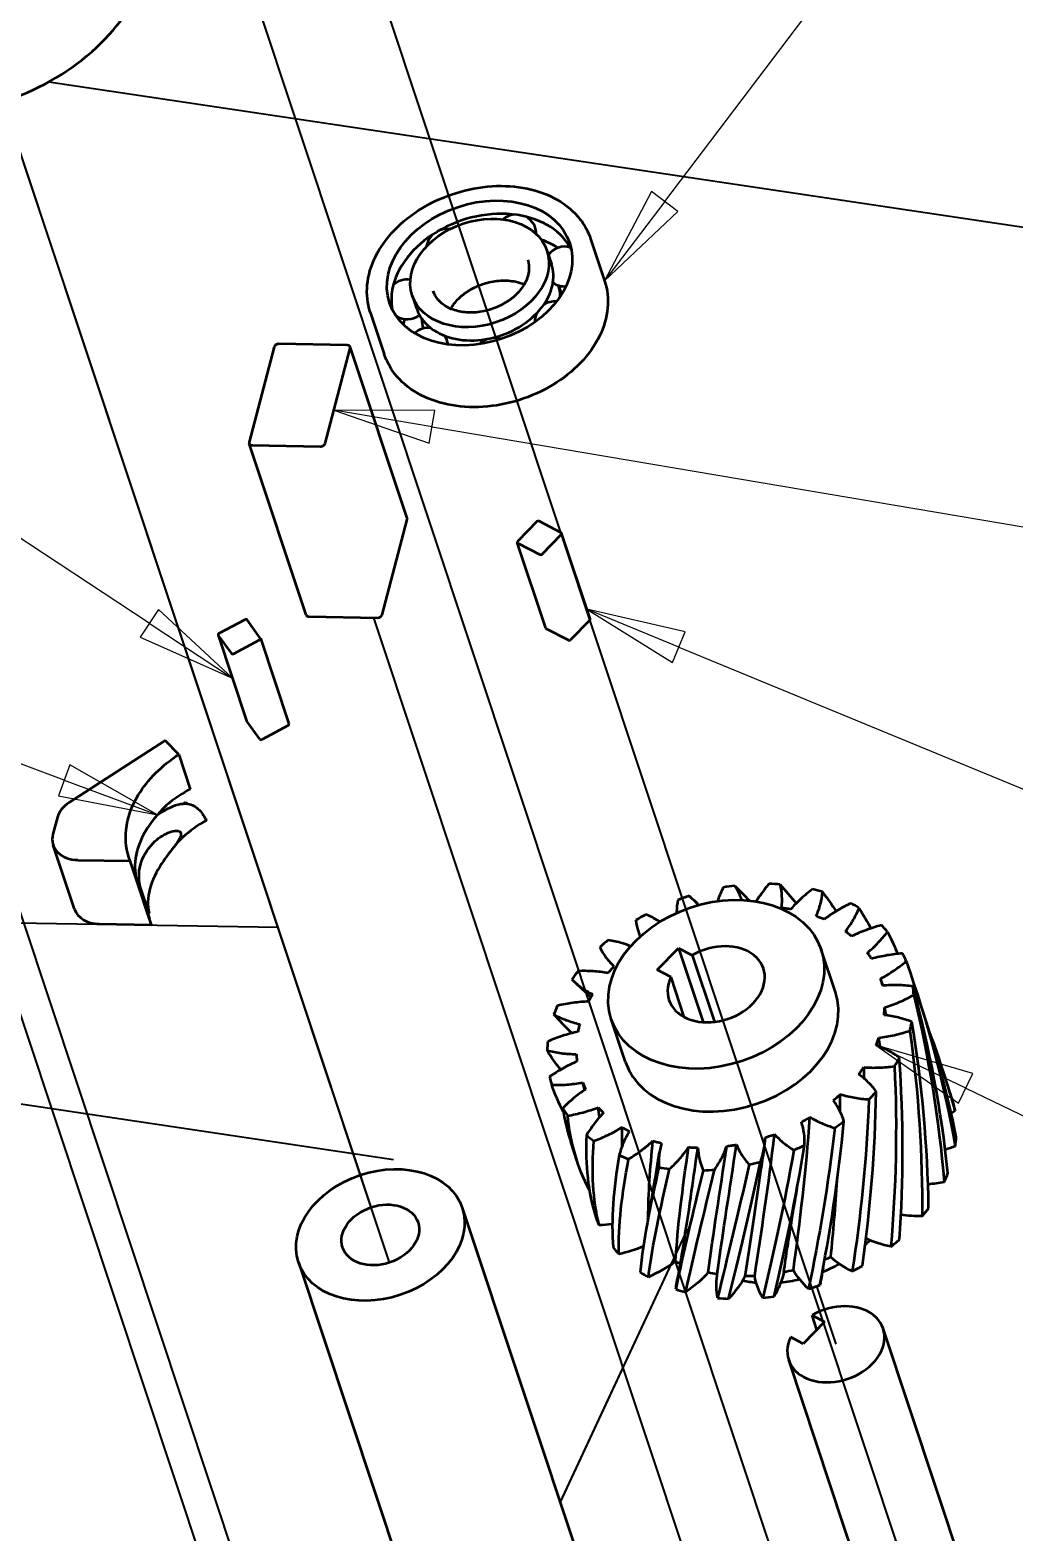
# Model space of a CAD drawing. Header units: millimetres. Extents: x 100 to 4572, y -190 to 4100.
# Drawn here: x 1586.4 to 1734.6, y 2766.5 to 2992.9 of the extents above; entities that cross this region are included whole.
import ezdxf

# ---------------------------------------------------------------- set-up
doc = ezdxf.new("R2010")
doc.units = ezdxf.units.MM
doc.header["$LTSCALE"] = 10
for name, color, linetype, lineweight in [('Symbol (ISO)', 7, 'Continuous', 18), ('Tweak Trail (ISO)', 7, 'Continuous', 25), ('Visible (ISO)', 7, 'Continuous', 35)]:
    doc.layers.add(name, color=color, linetype=linetype, lineweight=lineweight)
doc.styles.add('Note Text (ISO)', font='tahoma.ttf')

# ---------------------------------------------------------------- blocks, each defined once
blk = doc.blocks.new('Balloon21')
at = {"layer": 'Symbol (ISO)'}
for p, q in [((172.735, 283.339), (171.382, 283.988)), ((172.843, 283.564), (171.382, 283.988)), ((171.382, 283.988), (172.627, 283.114)), ((172.627, 283.114), (172.843, 283.564)), ((172.735, 283.339), (186.683, 276.65))]:
    blk.add_line(p, q, dxfattribs=at)
at = {"layer": 'Symbol (ISO)', "flags": 128}
blk.add_lwpolyline([(172.843, 283.564), (171.382, 283.988), (172.627, 283.114), (172.843, 283.564)], dxfattribs=at)
at = {"layer": 'Symbol (ISO)'}
blk.add_circle((189.378, 275.357), 3, dxfattribs=at)
blk.add_solid([(172.843, 283.564), (171.382, 283.988), (172.627, 283.114), (172.843, 283.564)], dxfattribs=at)
at = {"layer": 'Symbol (ISO)', "insert": (189.378, 275.378), "char_height": 2, "attachment_point": 5, "style": 'Note Text (ISO)'}
blk.add_mtext('5', dxfattribs=at)
blk = doc.blocks.new('Balloon24')
at = {"layer": 'Symbol (ISO)'}
for p, q in [((168.412, 289.99), (167.026, 290.562)), ((168.508, 290.221), (167.026, 290.562)), ((167.026, 290.562), (168.317, 289.759)), ((168.317, 289.759), (168.508, 290.221)), ((168.412, 289.99), (181.424, 284.624))]:
    blk.add_line(p, q, dxfattribs=at)
at = {"layer": 'Symbol (ISO)', "flags": 128}
blk.add_lwpolyline([(168.508, 290.221), (167.026, 290.562), (168.317, 289.759), (168.508, 290.221)], dxfattribs=at)
at = {"layer": 'Symbol (ISO)'}
blk.add_circle((184.19, 283.483), 3, dxfattribs=at)
blk.add_solid([(168.508, 290.221), (167.026, 290.562), (168.317, 289.759), (168.508, 290.221)], dxfattribs=at)
at = {"layer": 'Symbol (ISO)', "insert": (184.19, 283.504), "char_height": 2, "attachment_point": 5, "style": 'Note Text (ISO)'}
blk.add_mtext('6', dxfattribs=at)
blk = doc.blocks.new('Balloon25')
at = {"layer": 'Symbol (ISO)'}
for p, q in [((164.693, 293.308), (163.214, 293.558)), ((164.735, 293.554), (163.214, 293.558)), ((163.214, 293.558), (164.651, 293.061)), ((164.651, 293.061), (164.735, 293.554)), ((164.693, 293.308), (174.087, 291.718))]:
    blk.add_line(p, q, dxfattribs=at)
at = {"layer": 'Symbol (ISO)', "flags": 128}
blk.add_lwpolyline([(164.735, 293.554), (163.214, 293.558), (164.651, 293.061), (164.735, 293.554)], dxfattribs=at)
at = {"layer": 'Symbol (ISO)'}
blk.add_circle((177.043, 291.217), 3, dxfattribs=at)
blk.add_solid([(164.735, 293.554), (163.214, 293.558), (164.651, 293.061), (164.735, 293.554)], dxfattribs=at)
at = {"layer": 'Symbol (ISO)', "insert": (177.043, 291.217), "char_height": 2, "attachment_point": 5, "style": 'Note Text (ISO)'}
blk.add_mtext('4', dxfattribs=at)
blk = doc.blocks.new('Balloon26')
at = {"layer": 'Symbol (ISO)'}
for p, q in [((168.2, 296.704), (177.023, 308.348)), ((168.001, 296.855), (167.294, 295.509)), ((168.399, 296.553), (168.001, 296.855)), ((168.2, 296.704), (167.294, 295.509)), ((167.294, 295.509), (168.399, 296.553))]:
    blk.add_line(p, q, dxfattribs=at)
at = {"layer": 'Symbol (ISO)', "flags": 128}
blk.add_lwpolyline([(168.001, 296.855), (167.294, 295.509), (168.399, 296.553), (168.001, 296.855)], dxfattribs=at)
at = {"layer": 'Symbol (ISO)'}
blk.add_circle((178.829, 310.732), 3, dxfattribs=at)
blk.add_solid([(168.001, 296.855), (167.294, 295.509), (168.399, 296.553), (168.001, 296.855)], dxfattribs=at)
at = {"layer": 'Symbol (ISO)', "insert": (178.829, 310.752), "char_height": 2, "attachment_point": 5, "style": 'Note Text (ISO)'}
blk.add_mtext('19', dxfattribs=at)
blk = doc.blocks.new('Balloon40')
at = {"layer": 'Symbol (ISO)'}
for p, q in [((159.149, 287.983), (135.999, 296.61)), ((159.236, 288.217), (159.062, 287.748)), ((160.554, 287.459), (159.236, 288.217)), ((159.149, 287.983), (160.554, 287.459)), ((159.062, 287.748), (160.554, 287.459))]:
    blk.add_line(p, q, dxfattribs=at)
at = {"layer": 'Symbol (ISO)', "flags": 128}
blk.add_lwpolyline([(159.062, 287.748), (160.554, 287.459), (159.236, 288.217), (159.062, 287.748)], dxfattribs=at)
at = {"layer": 'Symbol (ISO)'}
blk.add_solid([(159.062, 287.748), (160.554, 287.459), (159.236, 288.217), (159.062, 287.748)], dxfattribs=at)
blk = doc.blocks.new('Balloon41')
at = {"layer": 'Symbol (ISO)'}
for p, q in [((160.431, 290.348), (137.209, 305.641)), ((160.569, 290.557), (160.294, 290.139)), ((161.684, 289.523), (160.569, 290.557)), ((160.431, 290.348), (161.684, 289.523)), ((160.294, 290.139), (161.684, 289.523))]:
    blk.add_line(p, q, dxfattribs=at)
at = {"layer": 'Symbol (ISO)', "flags": 128}
blk.add_lwpolyline([(160.294, 290.139), (161.684, 289.523), (160.569, 290.557), (160.294, 290.139)], dxfattribs=at)
at = {"layer": 'Symbol (ISO)'}
blk.add_solid([(160.294, 290.139), (161.684, 289.523), (160.569, 290.557), (160.294, 290.139)], dxfattribs=at)

msp = doc.modelspace()

# ---------------------------------------------------------------- linework, layer by layer
at = {"layer": 'Tweak Trail (ISO)'}
for p, q in [((1752.52, 2657.95), (1455.8, 3550.35)), ((1661.68, 2613.65), (1364.96, 3506.05)), ((1712.05, 2721.83), (1590.32, 3087.93)), ((1626.73, 2733.95), (1540.83, 2992.3)), ((1589.18, 2985.09), (1959.39, 2929.86)), ((1631.74, 2833.53), (1582.34, 2982.09)), ((1636.28, 2819.88), (1582.34, 2982.09)), ((1603.64, 2918.06), (1582.34, 2982.09)), ((1640.52, 2807.12), (1582.34, 2982.09)), ((1640.52, 2807.12), (1582.34, 2982.09)), ((1640.52, 2807.12), (1582.34, 2982.09)), ((1717.18, 2666.6), (1638.14, 2904.32)), ((1623.73, 2857.63), (1431.64, 2860.83)), ((1640.52, 2807.12), (1623.73, 2857.63)), ((1640.52, 2807.12), (1626.66, 2848.8)), ((1641.13, 2822.6), (1571.46, 2832.99)), ((1666.25, 2770.95), (1685.46, 2812.22)), ((1666.25, 2770.93), (1685.46, 2812.19)), ((1704.88, 2803.56), (1707.79, 2794.81))]:
    msp.add_line(p, q, dxfattribs=at)
at = {"layer": 'Visible (ISO)'}
for p, q in [((1670.83, 2961.41), (1672.94, 2955.09)), ((1664.25, 2959.66), (1664.92, 2957.65)), ((1666, 2954.4), (1666.45, 2953.06)), ((1643.95, 2952.9), (1644.61, 2950.9)), ((1637.62, 2950.37), (1639.73, 2944.04)), ((1623.15, 2945.13), (1619.36, 2930.78)), ((1634.16, 2945.41), (1623.84, 2945.58)), ((1643.2, 2919.31), (1634.61, 2945.14)), ((1630.82, 2930.59), (1634.61, 2944.94)), ((1627.95, 2904.75), (1619.36, 2930.58)), ((1619.81, 2930.32), (1630.13, 2930.14)), ((1639.41, 2904.76), (1643.2, 2919.11)), ((1662.72, 2918.8), (1659.84, 2915.84)), ((1666.38, 2917.13), (1663.07, 2918.87)), ((1664.08, 2902.74), (1659.78, 2915.66)), ((1663.52, 2913.91), (1666.4, 2916.87)), ((1670.75, 2904.13), (1666.46, 2917.05)), ((1659.86, 2915.58), (1663.17, 2913.84)), ((1628.4, 2904.48), (1638.72, 2904.31)), ((1618.74, 2904.02), (1614.82, 2901.92)), ((1621.05, 2901.26), (1619.07, 2903.98)), ((1667.47, 2900.92), (1664.15, 2902.66)), ((1670.7, 2903.95), (1667.81, 2900.99)), ((1614.69, 2901.69), (1618.99, 2888.77)), ((1614.71, 2901.65), (1616.7, 2898.93)), ((1617.02, 2898.89), (1620.95, 2900.99)), ((1621.07, 2901.22), (1625.37, 2888.3)), ((1620.99, 2886.01), (1619.01, 2888.74)), ((1625.24, 2888.07), (1621.32, 2885.98)), ((1606.71, 2885.82), (1592.24, 2876.47)), ((1608.76, 2883.69), (1606.71, 2885.82)), ((1608.76, 2883.69), (1610.5, 2878.48)), ((1609.81, 2876.5), (1610.02, 2876.28)), ((1590.48, 2874.24), (1589.81, 2871.7)), ((1593.04, 2860.4), (1589.84, 2870.04)), ((1593.58, 2867.8), (1601.43, 2867.67)), ((1602.73, 2863.76), (1601.43, 2867.67)), ((1604.09, 2859.66), (1602.73, 2863.76)), ((1604.32, 2859.74), (1602.96, 2863.83)), ((1604.64, 2858.03), (1604.09, 2859.66)), ((1596.78, 2858.16), (1604.64, 2858.03)), ((1680.86, 2851.24), (1684.06, 2854.53)), ((1684.06, 2854.53), (1686.15, 2853.44)), ((1684.06, 2854.53), (1687.78, 2843.36)), ((1686.15, 2853.44), (1689.48, 2843.41)), ((1707.7, 2847.86), (1705.56, 2854.32)), ((1682.94, 2850.15), (1680.86, 2851.24)), ((1684.94, 2844.12), (1682.94, 2850.15)), ((1720.54, 2846.14), (1719.55, 2849.11)), ((1676.09, 2837.35), (1673.94, 2843.81)), ((1724.48, 2834.28), (1723.5, 2837.24)), ((1668.81, 2822.36), (1667.83, 2825.32)), ((1651.47, 2815.39), (1670, 2759.68)), ((1626.8, 2807.19), (1645.32, 2751.47)), ((1706.08, 2798.2), (1702.87, 2794.9)), ((1704.91, 2797), (1704.19, 2799.19)), ((1704.19, 2799.19), (1706.08, 2798.2)), ((1702.87, 2794.9), (1700.98, 2795.89)), ((1732.51, 2744.22), (1714.9, 2797.18)), ((1718.28, 2739.49), (1700.67, 2792.45))]:
    msp.add_line(p, q, dxfattribs=at)
for centre, start, end in [((1659.65, 2962.12), 97.8967, 132.0443), ((1659.65, 2962.12), 0.3298, 62.0995), ((1649.09, 2959.91), 133.8594, 172.5137), ((1649.09, 2959.91), 80.327, 108.6839), ((1666.92, 2957.25), 74.1617, 144.5745), ((1643.19, 2952.3), 80.9068, 134.8765), ((1666.92, 2957.25), 233.6911, 273.544), ((1665.42, 2948.98), 85.02, 124.2351), ((1643.19, 2952.3), 235.5764, 307.9123), ((1665.42, 2948.98), 156.4991, 181.9891), ((1646.4, 2945.01), 83.8597, 133.2955), ((1646.4, 2945.01), 9.5214, 37.4369), ((1656.29, 2943.53), 111.6211, 137.6941), ((1656.29, 2943.53), 68.8363, 92.3646)]:
    msp.add_arc(centre, 3, start, end, dxfattribs=at)
for centre, major_axis, start_param, end_param in [((1575.41, 3002.95), (-28.47, -9.47), 0, 3.141593), ((1654.77, 2954.28), (13.57, 4.51), 0.966896, 1.861903), ((1654.77, 2954.28), (13.57, 4.51), 0.100872, 0.964305), ((1654.77, 2954.28), (-13.57, -4.51), 5.006087, 5.901094), ((1655.8, 2951.18), (13.57, 4.51), 0.52536, 0.755129), ((1656.46, 2949.18), (-13.57, -4.51), 3.855698, 3.866966), ((1654.77, 2954.28), (10.15, 3.38), 5.455088, 6.283185), ((1655.8, 2951.18), (10.15, 3.38), 6.05106, 6.26227), ((1654.77, 2954.28), (-13.57, -4.51), 5.903685, 6.182313), ((1655.8, 2951.18), (-13.57, -4.51), 6.000502, 6.023657), ((1654.77, 2954.28), (-10.15, -3.38), 0, 0.515304), ((1654.77, 2954.28), (-10.15, -3.38), 1.415897, 2.3105), ((1656.46, 2949.18), (-13.57, -4.51), 5.843404, 5.917782), ((1655.8, 2951.18), (-10.15, -3.38), 6.073263, 6.26992), ((1654.77, 2954.28), (-10.15, -3.38), 0.5183, 1.412902), ((1623.72, 2945.12), (0.569, 0.189), 1.123896, 2.694693), ((1634.04, 2944.95), (0.569, 0.189), 5.836285, 7.407082), ((1619.93, 2930.77), (-0.569, -0.189), 5.836285, 7.407082), ((1630.25, 2930.6), (-0.569, -0.189), 1.123896, 2.694693), ((1642.63, 2919.12), (0.569, 0.189), 5.836285, 6.283185), ((1662.91, 2918.7), (0.237, 0.079), 0.614839, 2.185635), ((1660.02, 2915.74), (-0.237, -0.079), 5.327228, 6.898024), ((1666.22, 2916.97), (0.237, 0.079), 5.327228, 6.898024), ((1663.33, 2914), (-0.237, -0.079), 0.614839, 2.185635), ((1628.52, 2904.94), (-0.569, -0.189), 0, 1.123896), ((1638.84, 2904.77), (0.569, 0.189), 4.265489, 5.836285), ((1618.85, 2903.86), (0.237, 0.079), 0.229675, 1.800472), ((1664.31, 2902.82), (-0.237, -0.079), 0, 0.614839), ((1670.52, 2904.05), (0.237, 0.079), 5.327228, 6.283185), ((1614.93, 2901.77), (-0.237, -0.079), 4.942064, 6.512861), ((1620.84, 2901.14), (0.237, 0.079), 4.942064, 6.512861), ((1667.63, 2901.09), (0.237, 0.079), 3.756432, 5.327228), ((1616.91, 2899.05), (-0.237, -0.079), 0.229675, 1.800472), ((1619.22, 2888.85), (-0.237, -0.079), 0, 0.229675), ((1625.13, 2888.22), (0.237, 0.079), 4.942064, 6.283185), ((1621.21, 2886.13), (-0.237, -0.079), 0.229675, 1.800472), ((1594.47, 2874.17), (-3.96, -1.32), 5.050887, 5.836285), ((1594.58, 2871.62), (-4.74, -1.58), 5.836285, 7.407082), ((1691.9, 2842.61), (26.85, 8.93), 1.308007, 1.370838), ((1691.9, 2842.61), (26.85, 8.93), 1.056679, 1.119511), ((1691.9, 2842.61), (26.85, 8.93), 1.559334, 1.622166), ((1691.9, 2842.61), (26.85, 8.93), 0.805352, 0.868184), ((1597.79, 2861.98), (-4.74, -1.58), 0, 1.123896), ((1691.9, 2842.61), (26.85, 8.93), 1.810661, 1.873493), ((1691.9, 2842.61), (26.85, 8.93), 0.554024, 0.616856), ((1691.9, 2842.61), (26.85, 8.93), 0.302697, 0.365529), ((1691.9, 2842.61), (26.85, 8.93), 2.061989, 2.124821), ((1689.75, 2849.07), (7.12, 2.37), 2.525472, 8.128984), ((1691.9, 2842.61), (26.85, 8.93), 0.051369, 0.114201), ((1691.9, 2842.61), (26.85, 8.93), 2.313316, 2.376148), ((1691.9, 2842.61), (15.81, 5.26), 3.141593, 6.283185), ((1691.9, 2842.61), (26.85, 8.93), 6.083227, 6.146059), ((1691.9, 2842.61), (26.85, 8.93), 2.564644, 2.627475), ((1691.9, 2842.61), (26.85, 8.93), 5.8319, 5.894732), ((1691.9, 2842.61), (-26.85, -8.93), 5.957564, 6.020396), ((1691.9, 2842.61), (-26.85, -8.93), 2.43898, 2.501812), ((1691.9, 2842.61), (-26.85, -8.93), 6.208891, 6.271723), ((1691.9, 2842.61), (-26.85, -8.93), 2.187652, 2.250484), ((1691.9, 2842.61), (-26.85, -8.93), 0.177033, 0.239865), ((1698.34, 2823.23), (26.85, 8.93), 6.175458, 6.23829), ((1691.9, 2842.61), (-26.85, -8.93), 1.936325, 1.999157), ((1691.9, 2842.61), (-26.85, -8.93), 0.428361, 0.491192), ((1698.34, 2823.23), (26.85, 8.93), 5.924131, 5.986962), ((1691.9, 2842.61), (-26.85, -8.93), 0.679688, 0.74252), ((1691.9, 2842.61), (-26.85, -8.93), 1.684998, 1.747829), ((1691.9, 2842.61), (-26.85, -8.93), 0.931015, 0.993847), ((1691.9, 2842.61), (-26.85, -8.93), 1.182343, 1.245175), ((1691.9, 2842.61), (-26.85, -8.93), 1.43367, 1.496502), ((1698.34, 2823.23), (-26.85, -8.93), 2.53121, 2.594042), ((1698.34, 2823.23), (-26.85, -8.93), 0.017936, 0.080768), ((1698.34, 2823.23), (-26.85, -8.93), 2.279883, 2.342715), ((1698.34, 2823.23), (-26.85, -8.93), 0.269264, 0.332096), ((1700.49, 2816.77), (15.81, 5.26), 5.277299, 5.340805), ((1698.34, 2823.23), (-26.85, -8.93), 2.028556, 2.091387), ((1698.34, 2823.23), (-26.85, -8.93), 0.520591, 0.583423), ((1700.49, 2816.77), (15.81, 5.26), 4.802371, 4.972759), ((1698.34, 2823.23), (-26.85, -8.93), 1.777228, 1.84006), ((1698.34, 2823.23), (-26.85, -8.93), 0.771919, 0.83475), ((1700.49, 2816.77), (15.81, 5.26), 4.045585, 4.179618), ((1700.49, 2816.77), (15.81, 5.26), 4.411611, 4.584879), ((1698.34, 2823.23), (-26.85, -8.93), 1.525901, 1.588733), ((1698.34, 2823.23), (-26.85, -8.93), 1.023246, 1.086078), ((1698.34, 2823.23), (-26.85, -8.93), 1.274573, 1.337405), ((1707.79, 2794.81), (-7.12, -2.37), 5.667065, 11.270576)]:
    msp.add_ellipse(centre, major_axis=major_axis, ratio=0.73262, start_param=start_param, end_param=end_param, dxfattribs=at)
for centre, major_axis in [((1654.1, 2956.28), (13.57, 4.51)), ((1654.1, 2956.28), (-10.15, -3.38)), ((1689.75, 2849.07), (-15.81, -5.26)), ((1639.14, 2811.29), (12.34, 4.1)), ((1639.14, 2811.29), (-5.69, -1.89))]:
    msp.add_ellipse(centre, major_axis=major_axis, ratio=0.73262, dxfattribs=at)
for points, knots in [([(1637.62, 2950.37), (1637.19, 2951.67), (1637.04, 2953.06), (1637.3, 2955.89), (1637.72, 2957.33), (1639.1, 2960.13), (1640.07, 2961.49), (1642.45, 2963.97), (1643.87, 2965.1), (1647, 2967), (1648.73, 2967.77), (1652.3, 2968.89), (1654.15, 2969.24), (1657.79, 2969.47), (1659.58, 2969.35), (1662.93, 2968.65), (1664.48, 2968.07), (1667.18, 2966.52), (1668.33, 2965.54), (1669.93, 2963.5), (1670.48, 2962.49), (1670.83, 2961.41)], [5.67799, 5.67799, 5.67799, 5.67799, 5.98895, 5.98895, 6.303871, 6.303871, 6.624637, 6.624637, 6.947941, 6.947941, 7.271708, 7.271708, 7.595485, 7.595485, 7.919238, 7.919238, 8.242358, 8.242358, 8.562419, 8.562419, 8.819582, 8.819582, 8.819582, 8.819582]), ([(1659.75, 2965.02), (1659.76, 2965.02), (1659.76, 2965.02), (1659.77, 2965.02), (1659.78, 2965.02), (1659.78, 2965.02)], [0.36908198, 0.36908198, 0.36908198, 0.36908198, 0.37093001, 0.37093001, 0.37277804, 0.37277804, 0.37277804, 0.37277804]), ([(1647.67, 2962.49), (1647.68, 2962.49), (1647.68, 2962.49), (1647.69, 2962.5), (1647.7, 2962.5), (1647.7, 2962.51)], [0.36908198, 0.36908198, 0.36908198, 0.36908198, 0.37093001, 0.37093001, 0.37277804, 0.37277804, 0.37277804, 0.37277804]), ([(1661.35, 2958.26), (1661.53, 2957.7), (1661.58, 2957.1), (1661.42, 2955.88), (1661.21, 2955.26), (1660.55, 2954.09), (1660.12, 2953.53), (1659.07, 2952.51), (1658.45, 2952.05), (1657.09, 2951.27), (1656.35, 2950.96), (1654.83, 2950.5), (1654.05, 2950.37), (1652.51, 2950.28), (1651.76, 2950.33), (1650.37, 2950.62), (1649.73, 2950.85), (1648.62, 2951.47), (1648.16, 2951.85), (1647.49, 2952.67), (1647.26, 2953.09), (1647.11, 2953.53)], [2.536397, 2.536397, 2.536397, 2.536397, 2.88108, 2.88108, 3.211273, 3.211273, 3.527302, 3.527302, 3.839282, 3.839282, 4.150816, 4.150816, 4.462406, 4.462406, 4.773943, 4.773943, 5.086457, 5.086457, 5.404911, 5.404911, 5.67799, 5.67799, 5.67799, 5.67799]), ([(1672.94, 2955.09), (1673.37, 2953.79), (1673.52, 2952.4), (1673.26, 2949.57), (1672.84, 2948.12), (1671.46, 2945.32), (1670.49, 2943.97), (1668.11, 2941.48), (1666.69, 2940.36), (1663.56, 2938.46), (1661.84, 2937.68), (1658.27, 2936.56), (1656.42, 2936.22), (1652.77, 2935.99), (1650.98, 2936.11), (1647.64, 2936.81), (1646.08, 2937.38), (1643.38, 2938.94), (1642.23, 2939.92), (1640.63, 2941.96), (1640.08, 2942.97), (1639.73, 2944.04)], [2.536397, 2.536397, 2.536397, 2.536397, 2.847357, 2.847357, 3.162278, 3.162278, 3.483044, 3.483044, 3.806348, 3.806348, 4.130116, 4.130116, 4.453892, 4.453892, 4.777645, 4.777645, 5.100765, 5.100765, 5.420826, 5.420826, 5.67799, 5.67799, 5.67799, 5.67799]), ([(1649.74, 2950.89), (1650.05, 2951.43), (1650.47, 2951.96), (1651.5, 2952.95), (1652.11, 2953.41), (1653.47, 2954.18), (1654.21, 2954.5), (1655.73, 2954.95), (1656.52, 2955.09), (1658.05, 2955.18), (1658.8, 2955.12), (1659.97, 2954.88), (1660.41, 2954.75), (1660.82, 2954.57)], [6.369546, 6.369546, 6.369546, 6.369546, 6.668895, 6.668895, 6.980874, 6.980874, 7.292409, 7.292409, 7.603999, 7.603999, 7.915536, 7.915536, 8.128026, 8.128026, 8.128026, 8.128026]), ([(1640.94, 2953.77), (1640.94, 2953.78), (1640.94, 2953.78), (1640.94, 2953.79), (1640.94, 2953.79), (1640.94, 2953.8)], [0.36908198, 0.36908198, 0.36908198, 0.36908198, 0.37093001, 0.37093001, 0.37277804, 0.37277804, 0.37277804, 0.37277804]), ([(1663.44, 2951.06), (1663.44, 2951.06), (1663.44, 2951.07), (1663.45, 2951.07), (1663.45, 2951.08), (1663.45, 2951.08)], [0.349820002, 0.349820002, 0.349820002, 0.349820002, 0.351418658, 0.351418658, 0.353017313, 0.353017313, 0.353017313, 0.353017313]), ([(1647.15, 2947.68), (1647.15, 2947.67), (1647.16, 2947.67), (1647.16, 2947.67), (1647.17, 2947.66), (1647.17, 2947.66)], [0.349820002, 0.349820002, 0.349820002, 0.349820002, 0.351418658, 0.351418658, 0.353017313, 0.353017313, 0.353017313, 0.353017313]), ([(1655.61, 2946.4), (1655.62, 2946.4), (1655.62, 2946.4), (1655.63, 2946.41), (1655.64, 2946.41), (1655.64, 2946.41)], [0.349820002, 0.349820002, 0.349820002, 0.349820002, 0.351418658, 0.351418658, 0.353017313, 0.353017313, 0.353017313, 0.353017313]), ([(1601.43, 2867.67), (1600.86, 2869.14), (1600.66, 2870.73), (1601.03, 2874.15), (1601.67, 2875.95), (1603.41, 2878.81), (1604.28, 2879.9), (1606.32, 2881.94), (1607.48, 2882.87), (1608.76, 2883.69)], [0.056924, 0.056924, 0.056924, 0.056924, 0.70316, 0.70316, 1.40632, 1.40632, 1.874348, 1.874348, 2.342377, 2.342377, 2.342377, 2.342377]), ([(1609.95, 2878.18), (1609.06, 2877.68), (1608.23, 2877.13), (1606.7, 2875.9), (1606.06, 2875.25), (1605.54, 2874.59)], [-0.5520914, -0.5520914, -0.5520914, -0.5520914, -0.2799844, -0.2799844, 0, 0, 0, 0]), ([(1605.54, 2874.59), (1606.57, 2875.29), (1607.66, 2875.9), (1609.21, 2876.3), (1609.68, 2876.33), (1610.45, 2876.22), (1610.76, 2876.11), (1611.35, 2875.78), (1611.61, 2875.57), (1612.1, 2875.08), (1612.3, 2874.81), (1612.59, 2874.37), (1612.68, 2874.2), (1612.84, 2873.93), (1612.89, 2873.85), (1612.95, 2873.83), (1612.96, 2873.83), (1612.96, 2873.83)], [0, 0, 0, 0, 0.399469, 0.399469, 0.60618, 0.60618, 0.762508, 0.762508, 0.928293, 0.928293, 1.119661, 1.119661, 1.278324, 1.278324, 1.446262, 1.446262, 1.454423, 1.454423, 1.454423, 1.454423]), ([(1605.54, 2874.59), (1603.29, 2872.1), (1602.1, 2869.21), (1602.17, 2866.54), (1602.19, 2865.85), (1602.29, 2865.19), (1602.47, 2864.54)], [-2.1292336, -2.1292336, -2.1292336, -2.1292336, -1.4804377, -1.4804377, -1.4804377, -1.3152167, -1.3152167, -1.3152167, -1.3152167]), ([(1612.89, 2873.75), (1611.57, 2873.03), (1610.38, 2872.16), (1608.83, 2870.71), (1608.32, 2870.15), (1607.89, 2869.59)], [0, 0, 0, 0, 0.4775243, 0.4775243, 0.7557446, 0.7557446, 0.7557446, 0.7557446]), ([(1602.96, 2863.83), (1602.66, 2865.04), (1602.72, 2866.32), (1603.57, 2868.74), (1604.29, 2869.8), (1605.91, 2871.29), (1606.7, 2871.75), (1607.76, 2872.13), (1608.11, 2872.2), (1608.54, 2872.2), (1608.7, 2872.18), (1608.9, 2872.09), (1608.97, 2872.04), (1609.05, 2871.94), (1609.06, 2871.91), (1609.08, 2871.87)], [-4.402987, -4.402987, -4.402987, -4.402987, -3.763952, -3.763952, -3.148852, -3.148852, -2.646411, -2.646411, -2.360594, -2.360594, -2.205145, -2.205145, -2.109456, -2.109456, -2.064244, -2.064244, -2.064244, -2.064244]), ([(1609.08, 2871.87), (1609.09, 2871.83), (1609.1, 2871.8), (1609.11, 2871.67), (1609.1, 2871.57), (1609.03, 2871.31), (1608.95, 2871.15), (1608.7, 2870.69), (1608.46, 2870.35), (1607.62, 2869.21), (1606.88, 2868.3), (1605.41, 2866.05), (1604.76, 2864.78), (1604.06, 2862.15), (1604.03, 2860.9), (1604.32, 2859.74)], [-2.064244, -2.064244, -2.064244, -2.064244, -2.028723, -2.028723, -1.939828, -1.939828, -1.811706, -1.811706, -1.562267, -1.562267, -1.075033, -1.075033, -0.530769, -0.530769, 0, 0, 0, 0]), ([(1690.82, 2863.66), (1690.51, 2863.06), (1690.24, 2862.46), (1690, 2861.76), (1689.97, 2861.68), (1689.94, 2861.59)], [0, 0, 0, 0, 0.2398794, 0.2398794, 0.2744029, 0.2744029, 0.2744029, 0.2744029]), ([(1693.6, 2861.77), (1693.54, 2861.97), (1693.46, 2862.16), (1693.15, 2862.9), (1692.88, 2863.42), (1692.55, 2863.92)], [0.1535072, 0.1535072, 0.1535072, 0.1535072, 0.2398794, 0.2398794, 0.4797588, 0.4797588, 0.4797588, 0.4797588]), ([(1697.72, 2864.2), (1697.24, 2863.66), (1696.8, 2863.1), (1696.19, 2862.2), (1695.98, 2861.88), (1695.79, 2861.55)], [0, 0, 0, 0, 0.2398794, 0.2398794, 0.373885, 0.373885, 0.373885, 0.373885]), ([(1699.6, 2860.57), (1699.67, 2861.18), (1699.69, 2861.78), (1699.62, 2862.97), (1699.54, 2863.55), (1699.4, 2864.12)], [0, 0, 0, 0, 0.2398794, 0.2398794, 0.4797588, 0.4797588, 0.4797588, 0.4797588]), ([(1683.99, 2861.79), (1683.86, 2861.18), (1683.79, 2860.57), (1683.77, 2859.92), (1683.76, 2859.87), (1683.76, 2859.82)], [0, 0, 0, 0, 0.2398794, 0.2398794, 0.2605591, 0.2605591, 0.2605591, 0.2605591]), ([(1687.09, 2861.01), (1687.06, 2861.04), (1687.03, 2861.07), (1686.6, 2861.55), (1686.15, 2861.98), (1685.66, 2862.38)], [0.2234388, 0.2234388, 0.2234388, 0.2234388, 0.2398794, 0.2398794, 0.4797588, 0.4797588, 0.4797588, 0.4797588]), ([(1704.25, 2863.39), (1703.64, 2862.93), (1703.05, 2862.45), (1701.95, 2861.44), (1701.44, 2860.91), (1700.96, 2860.36)], [0, 0, 0, 0, 0.2398794, 0.2398794, 0.4797588, 0.4797588, 0.4797588, 0.4797588]), ([(1704.81, 2859.33), (1705.07, 2859.93), (1705.29, 2860.54), (1705.61, 2861.76), (1705.72, 2862.37), (1705.78, 2862.98)], [0, 0, 0, 0, 0.2398794, 0.2398794, 0.4797588, 0.4797588, 0.4797588, 0.4797588]), ([(1681.25, 2858.49), (1681.15, 2858.55), (1681.05, 2858.62), (1680.38, 2859.02), (1679.79, 2859.32), (1679.16, 2859.59)], [0.1947971, 0.1947971, 0.1947971, 0.1947971, 0.2398794, 0.2398794, 0.4797588, 0.4797588, 0.4797588, 0.4797588]), ([(1700.96, 2860.36), (1700.74, 2860.4), (1700.52, 2860.44), (1700.06, 2860.51), (1699.83, 2860.54), (1699.6, 2860.57)], [0, 0, 0, 0, 0.0747643, 0.0747643, 0.1495285, 0.1495285, 0.1495285, 0.1495285]), ([(1706, 2858.85), (1705.81, 2858.93), (1705.61, 2859.01), (1705.22, 2859.17), (1705.02, 2859.25), (1704.81, 2859.33)], [0, 0, 0, 0, 0.0747643, 0.0747643, 0.1495285, 0.1495285, 0.1495285, 0.1495285]), ([(1710.01, 2861.27), (1709.3, 2860.93), (1708.6, 2860.55), (1707.26, 2859.74), (1706.61, 2859.31), (1706, 2858.85)], [0, 0, 0, 0, 0.2398794, 0.2398794, 0.4797588, 0.4797588, 0.4797588, 0.4797588]), ([(1709.21, 2857.03), (1709.65, 2857.59), (1710.04, 2858.17), (1710.73, 2859.35), (1711.04, 2859.94), (1711.29, 2860.55)], [0, 0, 0, 0, 0.2398794, 0.2398794, 0.4797588, 0.4797588, 0.4797588, 0.4797588]), ([(1677.65, 2858.72), (1677.72, 2858.13), (1677.84, 2857.56), (1678.1, 2856.75), (1678.18, 2856.5), (1678.28, 2856.26)], [0, 0, 0, 0, 0.2398794, 0.2398794, 0.3468332, 0.3468332, 0.3468332, 0.3468332]), ([(1710.15, 2856.31), (1710, 2856.43), (1709.85, 2856.56), (1709.54, 2856.8), (1709.38, 2856.92), (1709.21, 2857.03)], [0, 0, 0, 0, 0.0747643, 0.0747643, 0.1495285, 0.1495285, 0.1495285, 0.1495285]), ([(1714.63, 2857.98), (1713.86, 2857.77), (1713.1, 2857.53), (1711.6, 2856.97), (1710.87, 2856.66), (1710.15, 2856.31)], [0, 0, 0, 0, 0.2398794, 0.2398794, 0.4797588, 0.4797588, 0.4797588, 0.4797588]), ([(1712.52, 2853.83), (1713.11, 2854.32), (1713.66, 2854.82), (1714.68, 2855.88), (1715.15, 2856.43), (1715.57, 2856.99)], [0, 0, 0, 0, 0.2398794, 0.2398794, 0.4797588, 0.4797588, 0.4797588, 0.4797588]), ([(1672.21, 2854.64), (1672.47, 2854.11), (1672.78, 2853.61), (1673.5, 2852.64), (1673.9, 2852.19), (1674.35, 2851.76)], [0, 0, 0, 0, 0.2398794, 0.2398794, 0.4797588, 0.4797588, 0.4797588, 0.4797588]), ([(1676.85, 2854.81), (1676.44, 2854.97), (1676.01, 2855.12), (1674.89, 2855.45), (1674.19, 2855.62), (1673.47, 2855.74)], [0.0834547, 0.0834547, 0.0834547, 0.0834547, 0.2398794, 0.2398794, 0.4797588, 0.4797588, 0.4797588, 0.4797588]), ([(1713.16, 2852.91), (1713.06, 2853.07), (1712.96, 2853.22), (1712.75, 2853.53), (1712.64, 2853.68), (1712.52, 2853.83)], [0, 0, 0, 0, 0.0747643, 0.0747643, 0.1495285, 0.1495285, 0.1495285, 0.1495285]), ([(1717.82, 2853.72), (1717.05, 2853.66), (1716.27, 2853.57), (1714.7, 2853.3), (1713.93, 2853.12), (1713.16, 2852.91)], [0, 0, 0, 0, 0.2398794, 0.2398794, 0.4797588, 0.4797588, 0.4797588, 0.4797588]), ([(1714.54, 2849.93), (1715.23, 2850.3), (1715.9, 2850.71), (1717.19, 2851.58), (1717.8, 2852.04), (1718.37, 2852.53)], [0, 0, 0, 0, 0.2398794, 0.2398794, 0.4797588, 0.4797588, 0.4797588, 0.4797588]), ([(1673.42, 2850.76), (1672.71, 2850.89), (1671.97, 2850.98), (1670.46, 2851.08), (1669.7, 2851.09), (1668.92, 2851.06)], [0, 0, 0, 0, 0.2398794, 0.2398794, 0.4797588, 0.4797588, 0.4797588, 0.4797588]), ([(1674.35, 2851.76), (1674.19, 2851.59), (1674.03, 2851.43), (1673.72, 2851.09), (1673.57, 2850.93), (1673.42, 2850.76)], [0, 0, 0, 0, 0.0747643, 0.0747643, 0.1495285, 0.1495285, 0.1495285, 0.1495285]), ([(1668.01, 2849.8), (1668.44, 2849.37), (1668.92, 2848.96), (1669.96, 2848.22), (1670.52, 2847.87), (1671.11, 2847.57)], [0, 0, 0, 0, 0.2398794, 0.2398794, 0.4797588, 0.4797588, 0.4797588, 0.4797588]), ([(1714.82, 2848.87), (1714.78, 2849.05), (1714.74, 2849.22), (1714.65, 2849.58), (1714.59, 2849.75), (1714.54, 2849.93)], [0, 0, 0, 0, 0.0747643, 0.0747643, 0.1495285, 0.1495285, 0.1495285, 0.1495285]), ([(1719.39, 2848.76), (1718.65, 2848.86), (1717.9, 2848.92), (1716.38, 2848.95), (1715.6, 2848.93), (1714.82, 2848.87)], [0, 0, 0, 0, 0.2398794, 0.2398794, 0.4797588, 0.4797588, 0.4797588, 0.4797588]), ([(1670.5, 2846.46), (1669.72, 2846.44), (1668.94, 2846.38), (1667.38, 2846.18), (1666.6, 2846.03), (1665.83, 2845.85)], [0, 0, 0, 0, 0.2398794, 0.2398794, 0.4797588, 0.4797588, 0.4797588, 0.4797588]), ([(1671.11, 2847.57), (1671, 2847.39), (1670.89, 2847.2), (1670.69, 2846.83), (1670.59, 2846.65), (1670.5, 2846.46)], [0, 0, 0, 0, 0.0747643, 0.0747643, 0.1495285, 0.1495285, 0.1495285, 0.1495285]), ([(1715.05, 2844.43), (1715.07, 2844.62), (1715.09, 2844.81), (1715.12, 2845.18), (1715.13, 2845.37), (1715.13, 2845.56)], [0, 0, 0, 0, 0.0747643, 0.0747643, 0.1495285, 0.1495285, 0.1495285, 0.1495285]), ([(1715.13, 2845.56), (1715.89, 2845.81), (1716.64, 2846.09), (1718.11, 2846.72), (1718.82, 2847.07), (1719.51, 2847.45)], [0, 0, 0, 0, 0.2398794, 0.2398794, 0.4797588, 0.4797588, 0.4797588, 0.4797588]), ([(1665.3, 2844.51), (1665.89, 2844.19), (1666.51, 2843.92), (1667.8, 2843.44), (1668.48, 2843.23), (1669.18, 2843.07)], [0, 0, 0, 0, 0.2398794, 0.2398794, 0.4797588, 0.4797588, 0.4797588, 0.4797588]), ([(1719.22, 2843.42), (1718.58, 2843.66), (1717.9, 2843.87), (1716.51, 2844.21), (1715.79, 2844.34), (1715.05, 2844.43)], [0, 0, 0, 0, 0.2398794, 0.2398794, 0.4797588, 0.4797588, 0.4797588, 0.4797588]), ([(1668.91, 2841.92), (1668.14, 2841.75), (1667.36, 2841.54), (1665.84, 2841.05), (1665.1, 2840.76), (1664.37, 2840.44)], [0, 0, 0, 0, 0.2398794, 0.2398794, 0.4797588, 0.4797588, 0.4797588, 0.4797588]), ([(1669.18, 2843.07), (1669.12, 2842.88), (1669.08, 2842.69), (1668.99, 2842.3), (1668.95, 2842.11), (1668.91, 2841.92)], [0, 0, 0, 0, 0.0747643, 0.0747643, 0.1495285, 0.1495285, 0.1495285, 0.1495285]), ([(1713.82, 2839.88), (1713.9, 2840.06), (1713.98, 2840.25), (1714.13, 2840.63), (1714.2, 2840.82), (1714.26, 2841.01)], [0, 0, 0, 0, 0.0747643, 0.0747643, 0.1495285, 0.1495285, 0.1495285, 0.1495285]), ([(1714.26, 2841.01), (1715.04, 2841.11), (1715.83, 2841.24), (1717.38, 2841.6), (1718.15, 2841.81), (1718.91, 2842.06)], [0, 0, 0, 0, 0.2398794, 0.2398794, 0.4797588, 0.4797588, 0.4797588, 0.4797588]), ([(1664.27, 2839.1), (1664.97, 2838.92), (1665.68, 2838.79), (1667.16, 2838.6), (1667.91, 2838.55), (1668.67, 2838.53)], [0, 0, 0, 0, 0.2398794, 0.2398794, 0.4797588, 0.4797588, 0.4797588, 0.4797588]), ([(1717.34, 2838.03), (1716.82, 2838.4), (1716.27, 2838.75), (1715.09, 2839.36), (1714.47, 2839.64), (1713.82, 2839.88)], [0, 0, 0, 0, 0.2398794, 0.2398794, 0.4797588, 0.4797588, 0.4797588, 0.4797588]), ([(1668.77, 2837.43), (1668.04, 2837.12), (1667.33, 2836.77), (1665.94, 2836.01), (1665.27, 2835.6), (1664.64, 2835.17)], [0, 0, 0, 0, 0.2398794, 0.2398794, 0.4797588, 0.4797588, 0.4797588, 0.4797588]), ([(1668.67, 2838.53), (1668.68, 2838.35), (1668.69, 2838.16), (1668.73, 2837.8), (1668.75, 2837.61), (1668.77, 2837.43)], [0, 0, 0, 0, 0.0747643, 0.0747643, 0.1495285, 0.1495285, 0.1495285, 0.1495285]), ([(1711.22, 2835.5), (1711.35, 2835.67), (1711.49, 2835.85), (1711.74, 2836.2), (1711.87, 2836.38), (1711.99, 2836.56)], [0, 0, 0, 0, 0.0747643, 0.0747643, 0.1495285, 0.1495285, 0.1495285, 0.1495285]), ([(1711.99, 2836.56), (1712.74, 2836.5), (1713.51, 2836.49), (1715.05, 2836.54), (1715.83, 2836.6), (1716.61, 2836.71)], [0, 0, 0, 0, 0.2398794, 0.2398794, 0.4797588, 0.4797588, 0.4797588, 0.4797588]), ([(1664.97, 2833.91), (1665.74, 2833.89), (1666.51, 2833.9), (1668.06, 2834.02), (1668.85, 2834.12), (1669.63, 2834.26)], [0, 0, 0, 0, 0.2398794, 0.2398794, 0.4797588, 0.4797588, 0.4797588, 0.4797588]), ([(1669.63, 2834.26), (1669.7, 2834.09), (1669.77, 2833.92), (1669.92, 2833.59), (1670, 2833.43), (1670.09, 2833.26)], [0, 0, 0, 0, 0.0747643, 0.0747643, 0.1495285, 0.1495285, 0.1495285, 0.1495285]), ([(1713.86, 2832.92), (1713.5, 2833.4), (1713.11, 2833.86), (1712.22, 2834.72), (1711.74, 2835.13), (1711.22, 2835.5)], [0, 0, 0, 0, 0.2398794, 0.2398794, 0.4797588, 0.4797588, 0.4797588, 0.4797588]), ([(1670.09, 2833.26), (1669.44, 2832.83), (1668.83, 2832.37), (1667.67, 2831.4), (1667.13, 2830.89), (1666.62, 2830.36)], [0, 0, 0, 0, 0.2398794, 0.2398794, 0.4797588, 0.4797588, 0.4797588, 0.4797588]), ([(1707.4, 2831.56), (1707.58, 2831.71), (1707.76, 2831.86), (1708.11, 2832.17), (1708.28, 2832.33), (1708.45, 2832.49)], [0, 0, 0, 0, 0.0747643, 0.0747643, 0.1495285, 0.1495285, 0.1495285, 0.1495285]), ([(1708.45, 2832.49), (1709.13, 2832.28), (1709.83, 2832.12), (1711.27, 2831.86), (1712.01, 2831.77), (1712.76, 2831.73)], [0, 0, 0, 0, 0.2398794, 0.2398794, 0.4797588, 0.4797588, 0.4797588, 0.4797588]), ([(1667.37, 2829.26), (1668.15, 2829.39), (1668.93, 2829.56), (1670.47, 2829.98), (1671.23, 2830.23), (1671.98, 2830.51)], [0, 0, 0, 0, 0.2398794, 0.2398794, 0.4797588, 0.4797588, 0.4797588, 0.4797588]), ([(1672.77, 2829.68), (1672.26, 2829.15), (1671.78, 2828.61), (1670.92, 2827.48), (1670.53, 2826.91), (1670.19, 2826.32)], [0, 0, 0, 0, 0.2398794, 0.2398794, 0.4797588, 0.4797588, 0.4797588, 0.4797588]), ([(1671.98, 2830.51), (1672.11, 2830.37), (1672.23, 2830.23), (1672.5, 2829.95), (1672.63, 2829.82), (1672.77, 2829.68)], [0, 0, 0, 0, 0.0747643, 0.0747643, 0.1495285, 0.1495285, 0.1495285, 0.1495285]), ([(1709, 2828.42), (1708.83, 2828.98), (1708.61, 2829.53), (1708.07, 2830.58), (1707.76, 2831.08), (1707.4, 2831.56)], [0, 0, 0, 0, 0.2398794, 0.2398794, 0.4797588, 0.4797588, 0.4797588, 0.4797588]), ([(1671.31, 2825.46), (1672.06, 2825.73), (1672.79, 2826.04), (1674.22, 2826.73), (1674.92, 2827.11), (1675.59, 2827.52)], [0, 0, 0, 0, 0.2398794, 0.2398794, 0.4797588, 0.4797588, 0.4797588, 0.4797588]), ([(1675.59, 2827.52), (1675.76, 2827.41), (1675.94, 2827.31), (1676.29, 2827.11), (1676.47, 2827.01), (1676.66, 2826.91)], [0, 0, 0, 0, 0.0747643, 0.0747643, 0.1495285, 0.1495285, 0.1495285, 0.1495285]), ([(1702.6, 2828.32), (1702.82, 2828.44), (1703.03, 2828.56), (1703.46, 2828.8), (1703.67, 2828.93), (1703.88, 2829.05)], [0, 0, 0, 0, 0.0747643, 0.0747643, 0.1495285, 0.1495285, 0.1495285, 0.1495285]), ([(1703.06, 2824.82), (1703.09, 2825.42), (1703.06, 2826.02), (1702.91, 2827.19), (1702.78, 2827.76), (1702.6, 2828.32)], [0, 0, 0, 0, 0.2398794, 0.2398794, 0.4797588, 0.4797588, 0.4797588, 0.4797588]), ([(1703.88, 2829.05), (1704.43, 2828.71), (1705.02, 2828.41), (1706.27, 2827.86), (1706.92, 2827.63), (1707.6, 2827.43)], [0, 0, 0, 0, 0.2398794, 0.2398794, 0.4797588, 0.4797588, 0.4797588, 0.4797588]), ([(1676.66, 2826.91), (1676.31, 2826.33), (1676, 2825.73), (1675.49, 2824.52), (1675.28, 2823.91), (1675.13, 2823.3)], [0, 0, 0, 0, 0.2398794, 0.2398794, 0.4797588, 0.4797588, 0.4797588, 0.4797588]), ([(1676.54, 2822.73), (1677.21, 2823.13), (1677.86, 2823.57), (1679.09, 2824.48), (1679.67, 2824.97), (1680.22, 2825.48)], [0, 0, 0, 0, 0.2398794, 0.2398794, 0.4797588, 0.4797588, 0.4797588, 0.4797588]), ([(1680.22, 2825.48), (1680.43, 2825.41), (1680.64, 2825.35), (1681.07, 2825.24), (1681.28, 2825.18), (1681.5, 2825.13)], [0, 0, 0, 0, 0.0747643, 0.0747643, 0.1495285, 0.1495285, 0.1495285, 0.1495285]), ([(1681.5, 2825.13), (1681.33, 2824.52), (1681.22, 2823.91), (1681.09, 2822.69), (1681.08, 2822.09), (1681.11, 2821.5)], [0, 0, 0, 0, 0.2398794, 0.2398794, 0.4797588, 0.4797588, 0.4797588, 0.4797588]), ([(1696.43, 2822.33), (1696.64, 2822.94), (1696.81, 2823.55), (1697.05, 2824.77), (1697.12, 2825.38), (1697.14, 2825.98)], [0, 0, 0, 0, 0.2398794, 0.2398794, 0.4797588, 0.4797588, 0.4797588, 0.4797588]), ([(1697.14, 2825.98), (1697.37, 2826.06), (1697.61, 2826.13), (1698.08, 2826.3), (1698.32, 2826.38), (1698.55, 2826.47)], [0, 0, 0, 0, 0.0747643, 0.0747643, 0.1495285, 0.1495285, 0.1495285, 0.1495285]), ([(1698.55, 2826.47), (1698.95, 2826.01), (1699.39, 2825.59), (1700.37, 2824.79), (1700.89, 2824.42), (1701.45, 2824.08)], [0, 0, 0, 0, 0.2398794, 0.2398794, 0.4797588, 0.4797588, 0.4797588, 0.4797588]), ([(1682.73, 2821.25), (1683.29, 2821.76), (1683.8, 2822.28), (1684.75, 2823.37), (1685.19, 2823.93), (1685.58, 2824.51)], [0, 0, 0, 0, 0.2398794, 0.2398794, 0.4797588, 0.4797588, 0.4797588, 0.4797588]), ([(1685.58, 2824.51), (1685.81, 2824.49), (1686.05, 2824.48), (1686.52, 2824.46), (1686.76, 2824.45), (1687, 2824.44)], [0, 0, 0, 0, 0.0747643, 0.0747643, 0.1495285, 0.1495285, 0.1495285, 0.1495285]), ([(1687, 2824.44), (1687.03, 2823.85), (1687.11, 2823.26), (1687.37, 2822.12), (1687.55, 2821.56), (1687.78, 2821.02)], [0, 0, 0, 0, 0.2398794, 0.2398794, 0.4797588, 0.4797588, 0.4797588, 0.4797588]), ([(1689.5, 2821.12), (1689.9, 2821.69), (1690.26, 2822.28), (1690.87, 2823.47), (1691.13, 2824.07), (1691.34, 2824.68)], [0, 0, 0, 0, 0.2398794, 0.2398794, 0.4797588, 0.4797588, 0.4797588, 0.4797588]), ([(1691.34, 2824.68), (1691.59, 2824.71), (1691.83, 2824.75), (1692.32, 2824.82), (1692.56, 2824.86), (1692.8, 2824.9)], [0, 0, 0, 0, 0.0747643, 0.0747643, 0.1495285, 0.1495285, 0.1495285, 0.1495285]), ([(1692.8, 2824.9), (1693.02, 2824.36), (1693.29, 2823.83), (1693.93, 2822.83), (1694.3, 2822.35), (1694.7, 2821.9)], [0, 0, 0, 0, 0.2398794, 0.2398794, 0.4797588, 0.4797588, 0.4797588, 0.4797588])]:
    msp.add_open_spline(points, degree=3, knots=knots, dxfattribs=at)
for points in [[(1610.5, 2878.48), (1610.31, 2878.38), (1610.13, 2878.28), (1609.95, 2878.18)], [(1609.4, 2876.29), (1609.54, 2876.36), (1609.67, 2876.43), (1609.81, 2876.5)], [(1612.89, 2873.75), (1612.92, 2873.77), (1612.94, 2873.79), (1612.96, 2873.83)], [(1602.96, 2863.83), (1602.88, 2863.81), (1602.81, 2863.79), (1602.73, 2863.76)], [(1692.55, 2863.92), (1693.28, 2863.18), (1694.01, 2862.44), (1694.74, 2861.68)], [(1699.4, 2864.12), (1700.21, 2863.19), (1701.01, 2862.24), (1701.81, 2861.28)], [(1686.3, 2861.82), (1686.58, 2861.56), (1686.87, 2861.29), (1687.16, 2861.03)], [(1705.78, 2862.98), (1706.47, 2862.02), (1707.16, 2861.06), (1707.84, 2860.09)], [(1604.09, 2859.66), (1604.17, 2859.68), (1604.24, 2859.71), (1604.32, 2859.74)], [(1604.16, 2859.68), (1604.21, 2859.41), (1604.28, 2859.15), (1604.35, 2858.89)], [(1711.29, 2860.55), (1711.89, 2859.54), (1712.48, 2858.53), (1713.07, 2857.5)], [(1715.57, 2856.99), (1716.1, 2855.89), (1716.61, 2854.77), (1717.11, 2853.66)], [(1718.37, 2852.53), (1721.6, 2843.45), (1724.08, 2834.08), (1725.77, 2824.68)], [(1674.34, 2851.76), (1674.28, 2851.82), (1674.23, 2851.88), (1674.17, 2851.94)], [(1670.85, 2847.13), (1669.99, 2847.94), (1669.13, 2848.75), (1668.27, 2849.54)], [(1714.88, 2848.87), (1714.77, 2849.22), (1714.65, 2849.57), (1714.54, 2849.93)], [(1724.67, 2820.61), (1723.67, 2830.01), (1721.92, 2839.47), (1719.39, 2848.76)], [(1715.4, 2844.38), (1715.31, 2844.78), (1715.22, 2845.17), (1715.13, 2845.56)], [(1719.51, 2847.45), (1721.8, 2838.11), (1723.31, 2828.64), (1724.09, 2819.27)], [(1725.93, 2826.03), (1724.53, 2832.8), (1722.73, 2839.54), (1720.54, 2846.14)], [(1667.98, 2841.7), (1667.04, 2842.64), (1666.14, 2843.58), (1665.3, 2844.51)], [(1721.75, 2815.36), (1721.61, 2824.57), (1720.81, 2834.01), (1719.22, 2843.42)], [(1714.46, 2839.63), (1714.39, 2840.09), (1714.33, 2840.55), (1714.26, 2841.01)], [(1718.91, 2842.06), (1720.26, 2832.65), (1720.84, 2823.25), (1720.78, 2814.12)], [(1721.95, 2841.67), (1723.35, 2837.83), (1724.61, 2833.93), (1725.73, 2829.99)], [(1666.29, 2836.2), (1665.56, 2837.16), (1664.88, 2838.12), (1664.27, 2839.1)], [(1712.09, 2834.82), (1712.06, 2835.4), (1712.03, 2835.98), (1711.99, 2836.56)], [(1716.61, 2836.71), (1717.07, 2827.41), (1716.82, 2818.28), (1716.07, 2809.53)], [(1717.37, 2810.61), (1717.96, 2819.46), (1718.01, 2828.68), (1717.34, 2838.03)], [(1669.96, 2833.17), (1669.84, 2833.53), (1669.73, 2833.9), (1669.63, 2834.26)], [(1725.45, 2831.27), (1725.14, 2832.27), (1724.81, 2833.28), (1724.48, 2834.28)], [(1666.7, 2829.89), (1666.02, 2831.2), (1665.45, 2832.54), (1664.97, 2833.91)], [(1708.42, 2829.91), (1708.43, 2830.76), (1708.45, 2831.63), (1708.45, 2832.49)], [(1711.79, 2806.65), (1712.94, 2815), (1713.71, 2823.82), (1713.86, 2832.92)], [(1666.62, 2830.36), (1666.89, 2828.62), (1667.29, 2826.95), (1667.83, 2825.32)], [(1672.16, 2829.03), (1672.1, 2829.52), (1672.04, 2830.01), (1671.98, 2830.51)], [(1712.76, 2831.73), (1712.43, 2822.72), (1711.51, 2814.01), (1710.24, 2805.81)], [(1725.73, 2829.99), (1725.54, 2829.87), (1725.35, 2829.74), (1725.15, 2829.62)], [(1670.64, 2818.02), (1668.83, 2821.55), (1667.77, 2825.22), (1667.37, 2829.26)], [(1675.57, 2824.69), (1675.56, 2825.62), (1675.56, 2826.56), (1675.59, 2827.52)], [(1701.38, 2805.98), (1702.38, 2813.21), (1703.3, 2820.94), (1703.88, 2829.05)], [(1707.6, 2827.43), (1706.64, 2818.87), (1705.23, 2810.74), (1703.67, 2803.18)], [(1705.36, 2803.73), (1706.87, 2811.45), (1708.18, 2819.74), (1709, 2828.42)], [(1670.19, 2826.32), (1670, 2821.8), (1670.42, 2817.74), (1671.61, 2813.95)], [(1672.11, 2812.75), (1671.15, 2816.62), (1670.93, 2820.8), (1671.31, 2825.46)], [(1679.51, 2813.9), (1679.52, 2817.53), (1679.78, 2821.37), (1680.22, 2825.48)], [(1695.55, 2805.1), (1696.56, 2811.73), (1697.65, 2818.87), (1698.55, 2826.47)], [(1675.13, 2823.3), (1674.27, 2818.17), (1673.89, 2813.58), (1674.2, 2809.39)], [(1679.45, 2813.61), (1680.07, 2816.93), (1680.67, 2820.35), (1681.23, 2823.87)], [(1683.62, 2807.27), (1683.94, 2812.54), (1684.67, 2818.27), (1685.58, 2824.51)], [(1686.05, 2817.89), (1686.34, 2820.01), (1686.66, 2822.2), (1687, 2824.44)], [(1688.56, 2805.62), (1689.3, 2811.47), (1690.31, 2817.82), (1691.34, 2824.68)], [(1689.99, 2806.02), (1690.79, 2811.85), (1691.81, 2818.14), (1692.8, 2824.9)], [(1697, 2824.54), (1696.82, 2823.44), (1696.66, 2822.38), (1696.52, 2821.35)], [(1701.45, 2824.08), (1700.05, 2816.1), (1698.38, 2808.65), (1696.76, 2801.81)], [(1698.49, 2802.03), (1700.12, 2809.06), (1701.75, 2816.68), (1703.06, 2824.82)], [(1725.77, 2824.68), (1725.28, 2824.47), (1724.77, 2824.29), (1724.26, 2824.12)], [(1675.09, 2808.38), (1674.99, 2812.69), (1675.54, 2817.43), (1676.54, 2822.73)], [(1681.11, 2821.5), (1679.78, 2815.67), (1678.76, 2810.44), (1678.3, 2805.7)], [(1679.53, 2804.95), (1680.16, 2809.83), (1681.31, 2815.24), (1682.73, 2821.25)], [(1687.78, 2821.02), (1686.19, 2814.45), (1684.72, 2808.5), (1683.66, 2803.11)], [(1685.16, 2802.66), (1686.34, 2808.22), (1687.88, 2814.36), (1689.5, 2821.12)], [(1694.7, 2821.9), (1693.09, 2814.6), (1691.4, 2807.89), (1689.95, 2801.79)], [(1691.62, 2801.67), (1693.13, 2807.95), (1694.84, 2814.85), (1696.43, 2822.33)], [(1694.11, 2805.06), (1694.88, 2810.18), (1695.73, 2815.61), (1696.52, 2821.35)], [(1707.01, 2807.93), (1707.4, 2811.71), (1707.73, 2815.58), (1707.98, 2819.55)], [(1724.09, 2819.27), (1723.28, 2819.11), (1722.47, 2818.98), (1721.67, 2818.9)], [(1683.73, 2803.56), (1684.57, 2808.15), (1685.36, 2812.93), (1686.05, 2817.89)], [(1701.92, 2818.25), (1701.33, 2815.09), (1700.84, 2812.16), (1700.47, 2809.48)], [(1720.78, 2814.12), (1719.69, 2814.1), (1718.62, 2814.17), (1717.58, 2814.32)], [(1674.09, 2812.92), (1673.43, 2812.84), (1672.76, 2812.78), (1672.11, 2812.75)], [(1678.78, 2809.57), (1677.58, 2809.08), (1676.34, 2808.68), (1675.09, 2808.38)], [(1699.93, 2805.65), (1700.11, 2806.91), (1700.29, 2808.19), (1700.47, 2809.48)], [(1716.07, 2809.53), (1714.73, 2809.8), (1713.47, 2810.21), (1712.32, 2810.75)], [(1683.62, 2807.27), (1682.37, 2806.38), (1680.99, 2805.59), (1679.53, 2804.95)], [(1684.34, 2806.95), (1684.09, 2807.05), (1683.86, 2807.16), (1683.62, 2807.27)], [(1707.01, 2807.93), (1706.7, 2807.79), (1706.39, 2807.65), (1706.08, 2807.52)], [(1710.24, 2805.81), (1709.02, 2806.38), (1707.94, 2807.1), (1707.01, 2807.93)], [(1688.56, 2805.62), (1687.57, 2804.54), (1686.43, 2803.55), (1685.16, 2802.66)], [(1689.9, 2805.37), (1689.45, 2805.44), (1689, 2805.52), (1688.56, 2805.62)], [(1689.95, 2801.79), (1689.74, 2802.89), (1689.71, 2804.04), (1689.88, 2805.2)], [(1689.88, 2805.2), (1689.92, 2805.47), (1689.95, 2805.75), (1689.99, 2806.02)], [(1694.11, 2805.06), (1693.46, 2803.88), (1692.62, 2802.73), (1691.62, 2801.67)], [(1695.55, 2805.1), (1695.07, 2805.08), (1694.59, 2805.06), (1694.11, 2805.06)], [(1696.76, 2801.81), (1696.16, 2802.83), (1695.75, 2803.94), (1695.55, 2805.1)], [(1699.93, 2805.65), (1699.65, 2804.43), (1699.16, 2803.21), (1698.49, 2802.03)], [(1701.38, 2805.98), (1700.9, 2805.86), (1700.41, 2805.75), (1699.93, 2805.65)], [(1703.67, 2803.18), (1702.73, 2804), (1701.96, 2804.95), (1701.38, 2805.98)], [(1705.87, 2806.39), (1705.74, 2805.73), (1705.63, 2805.09), (1705.51, 2804.45)], [(1683.66, 2803.11), (1683.68, 2803.26), (1683.71, 2803.41), (1683.73, 2803.56)], [(1705.51, 2804.45), (1705.47, 2804.21), (1705.42, 2803.97), (1705.36, 2803.73)]]:
    msp.add_open_spline(points, degree=3, dxfattribs=at)

# ---------------------------------------------------------------- block references
at = {"layer": 'Symbol (ISO)', "xscale": 10, "yscale": 10, "zscale": 10}
for name in ['Balloon26', 'Balloon41', 'Balloon40', 'Balloon25', 'Balloon24', 'Balloon21']:
    msp.add_blockref(name, (0, 0), dxfattribs=at)

doc.saveas('drawing.dxf')
